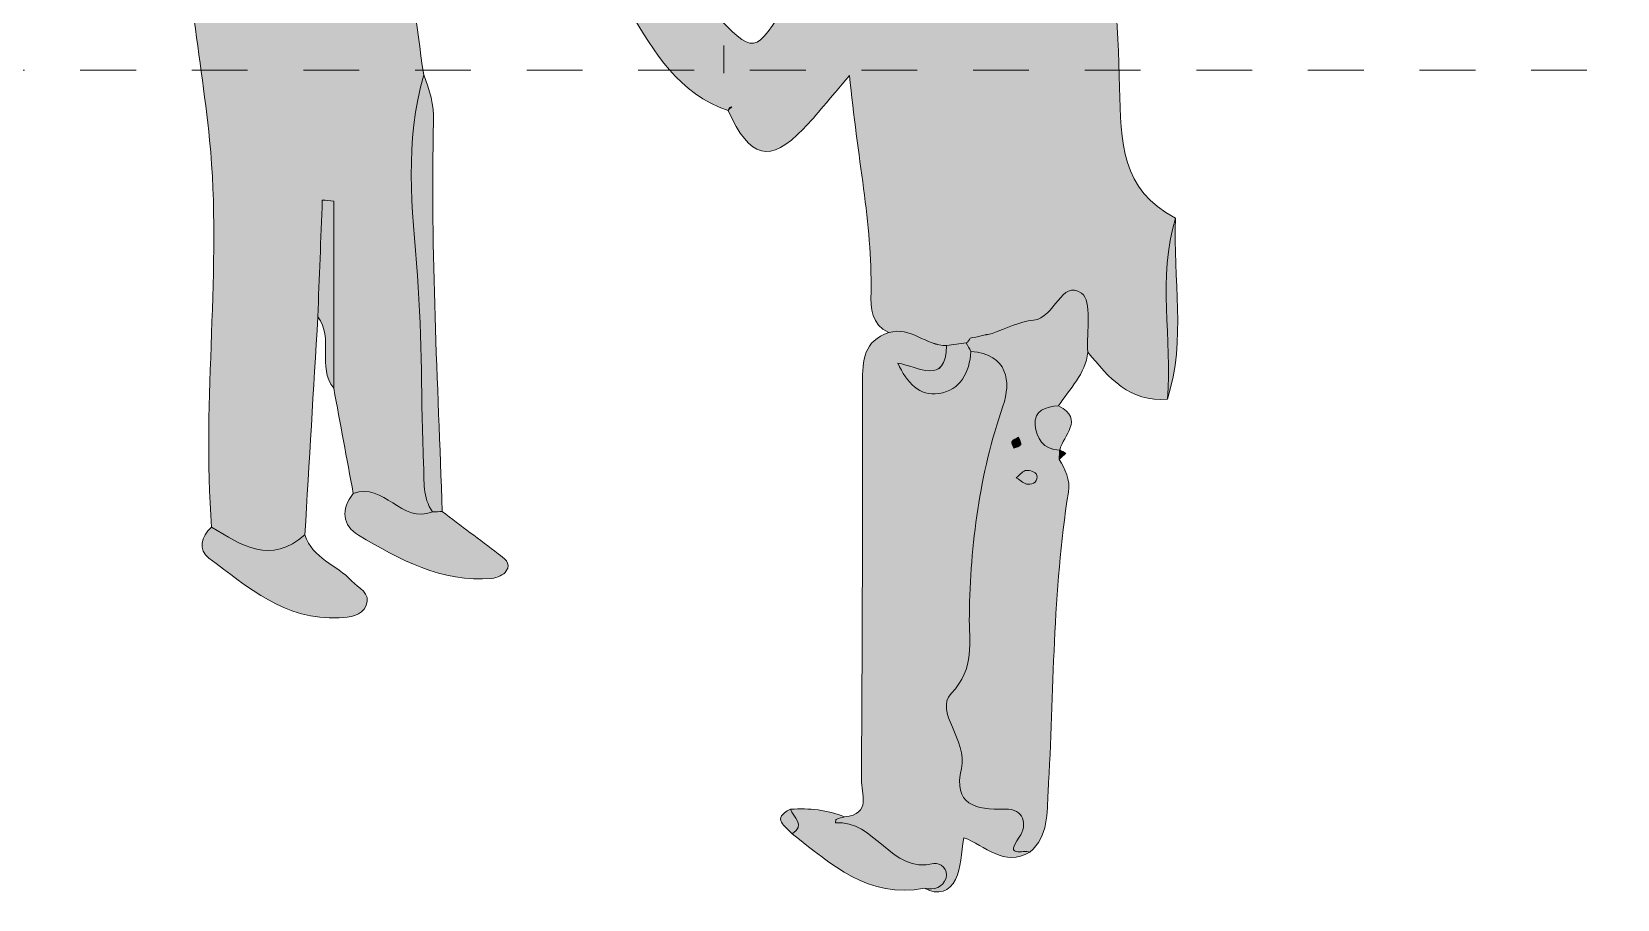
# Model space of a CAD drawing. Header units: inches. Extents: x -8 to 10100, y -1893 to 1161.
# Drawn here: x 456 to 598, y 639.1 to 716.8 of the extents above; entities that cross this region are included whole.
import ezdxf

# ---------------------------------------------------------------- set-up
doc = ezdxf.new("R2010")
doc.units = ezdxf.units.IN
doc.header["$MEASUREMENT"] = 0
doc.linetypes.add('AI-Linetype-2', pattern=[10.00112, 5.00056, -5.00056])
doc.layers.add('Layer 1', color=7, linetype='Continuous')

# ---------------------------------------------------------------- blocks, each defined once
blk = doc.blocks.new('block 144')
at = {"layer": 'Layer 1', "color": 250, "lineweight": 9, "true_color": 0x231f20}
blk.add_lwpolyline([(517.97, 715.62), (517.97, 713.12)], dxfattribs=at)
blk = doc.blocks.new('block 143')
at = {"layer": 'Layer 1'}
blk.add_blockref('block 144', (0, 0), dxfattribs=at)
blk = doc.blocks.new('block 147')
at = {"layer": 'Layer 1', "color": 250, "linetype": 'AI-Linetype-2', "lineweight": 9, "true_color": 0x231f20}
blk.add_lwpolyline([(815.35, 713.41), (217.79, 713.41)], dxfattribs=at)
blk = doc.blocks.new('block 146')
at = {"layer": 'Layer 1'}
blk.add_blockref('block 147', (0, 0), dxfattribs=at)
blk = doc.blocks.new('block 145')
at = {"layer": 'Layer 1'}
blk.add_blockref('block 146', (0, 0), dxfattribs=at)
blk = doc.blocks.new('block 151')
at = {"layer": 'Layer 1', "true_color": 0xfdfdfd}
h = blk.add_hatch(color=7, dxfattribs=at)
h.dxf.hatch_style = 2
edge = h.paths.add_edge_path()
edge.add_spline(control_points=[(548.08, 679.35), (548.38, 680.68), (550.34, 682.05), (547.98, 683.31), (548.95, 684.86), (550.4, 686.14), (550.6, 688.11), (552.48, 685.86), (554.34, 683.59), (557.73, 683.91), (559.44, 689.25), (558.21, 694.72), (558.45, 700.13), (553.57, 702.69), (553.54, 706.94), (553.44, 711.85), (553.33, 717.59), (553.04, 723.51), (551.09, 729.08), (550.06, 732.01), (548.42, 734.35), (544.7, 733.72), (544.45, 734.04), (544.19, 734.36), (543.94, 734.68), (544.05, 736.77), (544.22, 738.71), (545.23, 740.74), (546.85, 743.98), (544.15, 748.9), (540.42, 750.51), (537.63, 751.71), (532.19, 749.76), (530.4, 747.16), (529.22, 745.45), (531.43, 744.95), (531.3, 743.69), (530.25, 740.42), (532.28, 737.49), (532.36, 734.32), (532.42, 731.98), (535.03, 732.68), (536.08, 731.46), (530.49, 729.09), (526.94, 724.54), (523.81, 719.65), (520.68, 714.74), (520.79, 714.66), (516.92, 718.72), (515.54, 720.17), (514.06, 721.45), (512.04, 721.92), (512.05, 726.64), (509.24, 729.05), (505.11, 730.37), (504.04, 733.4), (501.94, 735.83), (500.1, 738.35), (495.99, 743.95), (496.6, 751.05), (493.76, 757.03), (492.9, 758.84), (493.05, 761.33), (490.41, 761.92), (490.15, 762.9), (489.24, 762.65), (488.6, 762.88), (487.1, 764.68), (488.8, 766.38), (488.77, 768.13), (491.32, 768.26), (490.53, 770.36), (490.24, 771.39), (489.45, 774.13), (488.66, 777.08), (485.21, 777.86), (480.17, 779), (473.76, 775.08), (476.55, 769), (476.98, 768.05), (477.2, 767), (477.52, 765.99), (477.8, 764.69), (478.82, 763.3), (477.08, 762.23), (468, 756.59), (466.32, 752.25), (467.64, 741.63), (468.56, 734.23), (471.23, 727.02), (470.32, 719.4), (470.85, 715.31), (471.49, 711.23), (471.9, 707.13), (473.04, 695.58), (471.17, 684), (472.08, 672.44), (471.11, 671.59), (470.85, 670.41), (471.84, 669.67), (475.32, 667.05), (478.7, 664.07), (483.51, 664.32), (484.44, 664.37), (485.52, 664.46), (485.93, 665.41), (486.4, 666.54), (485.23, 666.97), (484.63, 667.62), (483.3, 669.06), (481.11, 669.63), (480.44, 671.74), (480.83, 678.26), (481.21, 684.77), (481.6, 691.29), (483.07, 689.38), (481.5, 686.79), (483.02, 684.89), (483.61, 681.75), (484.19, 678.6), (484.78, 675.45), (483.62, 674.04), (483.8, 672.59), (485.24, 671.72), (488.91, 669.52), (492.69, 667.47), (497.2, 667.85), (497.66, 667.89), (498.26, 668.15), (498.49, 668.51), (498.97, 669.25), (498.26, 669.66), (497.76, 670.04), (496.1, 671.32), (494.42, 672.57), (492.75, 673.84), (492.37, 685.48), (491.67, 697.13), (491.97, 708.79), (492.01, 710.3), (491.63, 711.63), (491.09, 712.98), (490.39, 717.49), (490.09, 722.06), (488.62, 726.42), (489.13, 726.86), (489.33, 727.4), (489.2, 728.06), (490.62, 730.73), (493.83, 732.63), (492.8, 736.36), (495.8, 734.63), (497.32, 731.32), (500.19, 729.46), (502.33, 727.47), (501.92, 724.16), (503.99, 722.12), (505.58, 720.55), (507.02, 718.77), (509.54, 718.72), (511.74, 715), (513.94, 711.27), (518.38, 709.77), (518.38, 709.77), (518.36, 709.79), (518.36, 709.79), (520.34, 705.45), (522.08, 705.01), (525.12, 708.14), (526.31, 709.37), (527.37, 710.74), (529.25, 712.93), (529.92, 705.64), (531.28, 699.66), (531.17, 693.52), (531.14, 691.97), (531.2, 690.64), (532.76, 689.87), (530.51, 689.15), (530.41, 687.39), (530.41, 685.4), (530.42, 673.54), (530.39, 661.68), (530.31, 649.82), (530.31, 648.55), (531.23, 646.71), (528.8, 646.47), (527.25, 647.11), (525.62, 647.26), (523.96, 647.16), (522.17, 646.3), (523.54, 645.65), (524.1, 644.94), (527.62, 642.25), (530.93, 639.08), (535.96, 640.08), (537.16, 639.38), (538.26, 639.83), (538.75, 640.86), (539.25, 641.9), (539.23, 643.18), (539.49, 644.6), (541.36, 643.92), (543.09, 641.93), (545.41, 643.31), (547.07, 644.76), (546.94, 646.82), (547.04, 648.7), (547.56, 657.67), (547.43, 666.68), (548.86, 675.58), (549.04, 676.7), (548.57, 677.61), (548.03, 678.51), (548.24, 678.7), (548.44, 678.88), (548.64, 679.07), (548.45, 679.17), (548.25, 679.26), (548.06, 679.36), (548.06, 679.36), (548.08, 679.35), (548.08, 679.35)], knot_values=[0, 0, 0, 0, 1, 1, 1, 2, 2, 2, 3, 3, 3, 4, 4, 4, 5, 5, 5, 6, 6, 6, 7, 7, 7, 8, 8, 8, 9, 9, 9, 10, 10, 10, 11, 11, 11, 12, 12, 12, 13, 13, 13, 14, 14, 14, 15, 15, 15, 16, 16, 16, 17, 17, 17, 18, 18, 18, 19, 19, 19, 20, 20, 20, 21, 21, 21, 22, 22, 22, 23, 23, 23, 24, 24, 24, 25, 25, 25, 26, 26, 26, 27, 27, 27, 28, 28, 28, 29, 29, 29, 30, 30, 30, 31, 31, 31, 32, 32, 32, 33, 33, 33, 34, 34, 34, 35, 35, 35, 36, 36, 36, 37, 37, 37, 38, 38, 38, 39, 39, 39, 40, 40, 40, 41, 41, 41, 42, 42, 42, 43, 43, 43, 44, 44, 44, 45, 45, 45, 46, 46, 46, 47, 47, 47, 48, 48, 48, 49, 49, 49, 50, 50, 50, 51, 51, 51, 52, 52, 52, 53, 53, 53, 54, 54, 54, 55, 55, 55, 56, 56, 56, 57, 57, 57, 58, 58, 58, 59, 59, 59, 60, 60, 60, 61, 61, 61, 62, 62, 62, 63, 63, 63, 64, 64, 64, 65, 65, 65, 66, 66, 66, 67, 67, 67, 68, 68, 68, 69, 69, 69, 70, 70, 70, 71, 71, 71, 72, 72, 72, 73, 73, 73, 74, 74, 74, 74], degree=3, periodic=1)
at = {"layer": 'Layer 1', "true_color": 0xb9c7c4}
h = blk.add_hatch(color=9, dxfattribs=at)
h.dxf.hatch_style = 2
edge = h.paths.add_edge_path()
edge.add_spline(control_points=[(518.36, 709.79), (520.34, 705.45), (522.08, 705.01), (525.12, 708.14), (526.31, 709.37), (527.37, 710.74), (529.25, 712.93), (529.92, 705.64), (531.28, 699.66), (531.17, 693.52), (531.14, 691.97), (531.2, 690.64), (532.76, 689.87), (534.71, 690.48), (536.12, 688.66), (537.94, 688.71), (538.52, 688.79), (539.11, 688.87), (539.7, 688.95), (539.87, 689.05), (539.98, 689.19), (540.06, 689.37), (540.71, 689.51), (541.36, 689.65), (542.02, 689.8), (543.25, 690.21), (544.46, 690.86), (545.72, 690.99), (547.69, 691.19), (548.23, 694.69), (550.04, 693.41), (551, 692.73), (550.46, 689.94), (550.6, 688.11), (552.48, 685.86), (554.34, 683.59), (557.73, 683.91), (558.18, 689.31), (556.81, 694.78), (558.45, 700.13), (553.57, 702.69), (553.54, 706.94), (553.44, 711.85), (553.33, 717.59), (553.04, 723.51), (551.09, 729.08), (550.06, 732.01), (548.42, 734.35), (544.7, 733.72), (544.47, 733.5), (544.23, 733.27), (543.99, 733.05), (544.18, 730.8), (543.1, 729.46), (540.94, 729.14), (539.01, 728.86), (537.13, 728.97), (536.61, 731.47), (536.61, 731.47), (536.35, 731.47), (536.35, 731.47), (536.35, 731.47), (536.08, 731.47), (536.08, 731.47), (530.49, 729.09), (526.94, 724.54), (523.81, 719.65), (520.68, 714.74), (520.79, 714.66), (516.92, 718.72), (515.54, 720.17), (514.06, 721.45), (512.04, 721.92), (511.2, 720.85), (510.37, 719.79), (509.53, 718.72), (511.74, 715), (513.94, 711.27), (518.38, 709.77), (518.42, 709.86), (518.43, 709.97), (518.49, 710.05), (518.53, 710.09), (518.62, 710.09), (518.69, 710.11), (518.58, 710), (518.47, 709.9), (518.36, 709.79)], knot_values=[0, 0, 0, 0, 1, 1, 1, 2, 2, 2, 3, 3, 3, 4, 4, 4, 5, 5, 5, 6, 6, 6, 7, 7, 7, 8, 8, 8, 9, 9, 9, 10, 10, 10, 11, 11, 11, 12, 12, 12, 13, 13, 13, 14, 14, 14, 15, 15, 15, 16, 16, 16, 17, 17, 17, 18, 18, 18, 19, 19, 19, 20, 20, 20, 21, 21, 21, 22, 22, 22, 23, 23, 23, 24, 24, 24, 25, 25, 25, 26, 26, 26, 27, 27, 27, 28, 28, 28, 29, 29, 29, 29], degree=3, periodic=1)
at = {"layer": 'Layer 1', "true_color": 0x14385e}
h = blk.add_hatch(color=159, dxfattribs=at)
h.dxf.hatch_style = 2
edge = h.paths.add_edge_path()
edge.add_spline(control_points=[(470.32, 719.4), (470.85, 715.31), (471.49, 711.23), (471.9, 707.13), (473.04, 695.58), (471.17, 684), (472.08, 672.44), (474.75, 670.81), (477.41, 669.05), (480.44, 671.74), (480.83, 678.26), (481.21, 684.77), (481.6, 691.29), (481.73, 694.78), (481.87, 698.27), (482, 701.76), (482.34, 701.72), (482.68, 701.69), (483.02, 701.65), (483.02, 696.06), (483.02, 690.48), (483.02, 684.89), (483.61, 681.75), (484.19, 678.6), (484.78, 675.45), (487.52, 676.53), (489.12, 672.66), (491.87, 673.81), (490.98, 675.1), (491.14, 676.57), (491.08, 678.02), (490.83, 683.67), (490.97, 689.32), (490.52, 695), (490.05, 700.92), (489.35, 707.05), (491.09, 712.98), (490.39, 717.49), (490.09, 722.06), (488.62, 726.43), (487.27, 725.73), (488.42, 721.98), (485.17, 723.61), (483.83, 722.79), (482.37, 722.43), (480.8, 722.61), (480.14, 721.67), (480.56, 720.51), (478.58, 719.82), (475.65, 718.81), (473.09, 719.11), (470.32, 719.4)], knot_values=[0, 0, 0, 0, 1, 1, 1, 2, 2, 2, 3, 3, 3, 4, 4, 4, 5, 5, 5, 6, 6, 6, 7, 7, 7, 8, 8, 8, 9, 9, 9, 10, 10, 10, 11, 11, 11, 12, 12, 12, 13, 13, 13, 14, 14, 14, 15, 15, 15, 16, 16, 16, 17, 17, 17, 17], degree=3, periodic=1)
at = {"layer": 'Layer 1', "true_color": 0x33313e}
h = blk.add_hatch(color=250, dxfattribs=at)
h.dxf.hatch_style = 2
edge = h.paths.add_edge_path()
edge.add_spline(control_points=[(491.87, 673.81), (492.17, 673.82), (492.46, 673.83), (492.75, 673.83), (492.37, 685.48), (491.67, 697.13), (491.97, 708.79), (492.01, 710.3), (491.63, 711.63), (491.09, 712.98), (489.35, 707.05), (490.05, 700.92), (490.52, 695), (490.97, 689.32), (490.83, 683.67), (491.08, 678.02), (491.14, 676.57), (490.98, 675.1), (491.87, 673.81)], knot_values=[0, 0, 0, 0, 1, 1, 1, 2, 2, 2, 3, 3, 3, 4, 4, 4, 5, 5, 5, 6, 6, 6, 6], degree=3, periodic=1)
at = {"layer": 'Layer 1', "true_color": 0xfdfdfd}
h = blk.add_hatch(color=7, dxfattribs=at)
h.dxf.hatch_style = 2
edge = h.paths.add_edge_path()
edge.add_spline(control_points=[(518.36, 709.79), (518.47, 709.9), (518.58, 710), (518.69, 710.11), (518.62, 710.09), (518.53, 710.09), (518.49, 710.05), (518.43, 709.97), (518.42, 709.86), (518.38, 709.77), (518.38, 709.77), (518.36, 709.79), (518.36, 709.79)], knot_values=[0, 0, 0, 0, 1, 1, 1, 2, 2, 2, 3, 3, 3, 4, 4, 4, 4], degree=3, periodic=1)
at = {"layer": 'Layer 1', "true_color": 0xb9c7c4}
h = blk.add_hatch(color=9, dxfattribs=at)
h.dxf.hatch_style = 2
edge = h.paths.add_edge_path()
edge.add_spline(control_points=[(483.02, 684.89), (483.02, 690.48), (483.02, 696.06), (483.02, 701.65), (482.68, 701.69), (482.34, 701.72), (482, 701.76), (481.87, 698.27), (481.73, 694.78), (481.6, 691.29), (483.07, 689.38), (481.5, 686.79), (483.02, 684.89)], knot_values=[0, 0, 0, 0, 1, 1, 1, 2, 2, 2, 3, 3, 3, 4, 4, 4, 4], degree=3, periodic=1)
at = {"layer": 'Layer 1', "true_color": 0x2f98a0}
h = blk.add_hatch(color=135, dxfattribs=at)
h.dxf.hatch_style = 2
edge = h.paths.add_edge_path()
edge.add_spline(control_points=[(558.45, 700.13), (556.81, 694.78), (558.18, 689.31), (557.73, 683.91), (559.44, 689.25), (558.21, 694.72), (558.45, 700.13)], knot_values=[0, 0, 0, 0, 1, 1, 1, 2, 2, 2, 2], degree=3, periodic=1)
at = {"layer": 'Layer 1', "true_color": 0x25232b}
h = blk.add_hatch(color=250, dxfattribs=at)
h.dxf.hatch_style = 2
edge = h.paths.add_edge_path()
edge.add_spline(control_points=[(539.7, 688.95), (539.87, 689.05), (539.98, 689.19), (540.06, 689.37), (540.71, 689.51), (541.37, 689.66), (542.02, 689.8), (543.25, 690.21), (544.46, 690.86), (545.72, 690.99), (547.69, 691.19), (548.23, 694.69), (550.04, 693.41), (551, 692.73), (550.46, 689.94), (550.6, 688.11), (550.4, 686.14), (548.95, 684.86), (547.98, 683.31), (546.86, 683.24), (545.74, 682.9), (545.87, 681.59), (545.99, 680.45), (546.58, 679.35), (548.08, 679.35), (548.08, 679.35), (548.06, 679.36), (548.06, 679.36), (548.05, 679.08), (548.04, 678.8), (548.03, 678.51), (548.57, 677.61), (549.04, 676.7), (548.86, 675.58), (547.43, 666.68), (547.56, 657.67), (547.04, 648.7), (546.94, 646.82), (547.07, 644.76), (545.41, 643.31), (544.81, 643.54), (543.09, 642.77), (544.45, 644.66), (545.24, 645.75), (544.87, 647.23), (543.18, 647.17), (540.49, 647.07), (538.52, 647.58), (539.27, 650.81), (539.85, 653.32), (536.83, 655.9), (538.35, 657.52), (540.52, 659.83), (539.94, 662.16), (539.98, 664.54), (540.08, 670.94), (540.89, 677.18), (542.99, 683.29), (543.74, 685.46), (543.45, 687.94), (540.12, 688.19), (539.98, 688.44), (539.84, 688.69), (539.7, 688.95)], knot_values=[0, 0, 0, 0, 1, 1, 1, 2, 2, 2, 3, 3, 3, 4, 4, 4, 5, 5, 5, 6, 6, 6, 7, 7, 7, 8, 8, 8, 9, 9, 9, 10, 10, 10, 11, 11, 11, 12, 12, 12, 13, 13, 13, 14, 14, 14, 15, 15, 15, 16, 16, 16, 17, 17, 17, 18, 18, 18, 19, 19, 19, 20, 20, 20, 21, 21, 21, 21], degree=3, periodic=1)
edge = h.paths.add_edge_path()
edge.add_spline(control_points=[(545.2, 676.28), (545.74, 676.25), (546.2, 676.56), (546.01, 677.15), (545.94, 677.37), (545.39, 677.55), (545.08, 677.53), (544.82, 677.51), (544.58, 677.17), (544.18, 676.86), (544.64, 676.59), (544.91, 676.29), (545.2, 676.28)], knot_values=[0, 0, 0, 0, 1, 1, 1, 2, 2, 2, 3, 3, 3, 4, 4, 4, 4], degree=3, periodic=1)
edge = h.paths.add_edge_path()
edge.add_spline(control_points=[(543.79, 680.1), (543.72, 679.98), (543.9, 679.71), (543.97, 679.51), (544.18, 679.61), (544.49, 679.67), (544.58, 679.85), (544.65, 679.99), (544.47, 680.27), (544.4, 680.5), (544.18, 680.37), (543.9, 680.29), (543.79, 680.1)], knot_values=[0, 0, 0, 0, 1, 1, 1, 2, 2, 2, 3, 3, 3, 4, 4, 4, 4], degree=3, periodic=1)
at = {"layer": 'Layer 1', "true_color": 0x33313e}
h = blk.add_hatch(color=250, dxfattribs=at)
h.dxf.hatch_style = 2
edge = h.paths.add_edge_path()
edge.add_spline(control_points=[(537.94, 688.72), (536.12, 688.66), (534.71, 690.48), (532.76, 689.87), (530.51, 689.15), (530.41, 687.39), (530.41, 685.4), (530.42, 673.54), (530.39, 661.68), (530.31, 649.82), (530.31, 648.55), (531.23, 646.71), (528.8, 646.47), (528.55, 646.4), (528.29, 646.35), (528.06, 646.25), (528, 646.22), (528, 646.04), (527.98, 645.93), (531.54, 646.25), (532.93, 641.33), (536.81, 642.28), (537.36, 642.41), (538.14, 641.75), (537.89, 640.99), (537.62, 640.15), (536.83, 639.89), (535.96, 640.08), (537.16, 639.38), (538.26, 639.83), (538.75, 640.86), (539.25, 641.9), (539.23, 643.18), (539.49, 644.6), (541.36, 643.92), (543.09, 641.93), (545.41, 643.31), (544.81, 643.54), (543.09, 642.77), (544.45, 644.66), (545.24, 645.75), (544.87, 647.23), (543.18, 647.17), (540.49, 647.07), (538.52, 647.58), (539.27, 650.81), (539.85, 653.32), (536.83, 655.9), (538.35, 657.52), (540.52, 659.83), (539.94, 662.16), (539.98, 664.54), (540.08, 670.94), (540.89, 677.18), (542.99, 683.29), (543.74, 685.46), (543.45, 687.94), (540.12, 688.19), (539.99, 686.29), (539.21, 684.71), (537.24, 684.42), (535.51, 684.16), (534.4, 685.36), (533.56, 687.13), (535.43, 686.86), (537.86, 685.06), (537.94, 688.72)], knot_values=[0, 0, 0, 0, 1, 1, 1, 2, 2, 2, 3, 3, 3, 4, 4, 4, 5, 5, 5, 6, 6, 6, 7, 7, 7, 8, 8, 8, 9, 9, 9, 10, 10, 10, 11, 11, 11, 12, 12, 12, 13, 13, 13, 14, 14, 14, 15, 15, 15, 16, 16, 16, 17, 17, 17, 18, 18, 18, 19, 19, 19, 20, 20, 20, 21, 21, 21, 22, 22, 22, 22], degree=3, periodic=1)
at = {"layer": 'Layer 1', "true_color": 0x2f98a0}
h = blk.add_hatch(color=135, dxfattribs=at)
h.dxf.hatch_style = 2
edge = h.paths.add_edge_path()
edge.add_spline(control_points=[(540.06, 689.37), (540.71, 689.51), (541.37, 689.66), (542.02, 689.8), (541.36, 689.65), (540.71, 689.51), (540.06, 689.37)], knot_values=[0, 0, 0, 0, 1, 1, 1, 2, 2, 2, 2], degree=3, periodic=1)
at = {"layer": 'Layer 1', "true_color": 0x33313e}
h = blk.add_hatch(color=250, dxfattribs=at)
h.dxf.hatch_style = 2
edge = h.paths.add_edge_path()
edge.add_spline(control_points=[(540.12, 688.19), (539.98, 688.44), (539.84, 688.69), (539.7, 688.95), (539.11, 688.87), (538.52, 688.79), (537.94, 688.71), (537.86, 685.06), (535.43, 686.86), (533.56, 687.13), (534.4, 685.36), (535.51, 684.16), (537.24, 684.42), (539.21, 684.71), (539.99, 686.29), (540.12, 688.19)], knot_values=[0, 0, 0, 0, 1, 1, 1, 2, 2, 2, 3, 3, 3, 4, 4, 4, 5, 5, 5, 5], degree=3, periodic=1)
h = blk.add_hatch(color=250, dxfattribs=at)
h.dxf.hatch_style = 2
edge = h.paths.add_edge_path()
edge.add_spline(control_points=[(547.98, 683.31), (546.86, 683.24), (545.74, 682.9), (545.87, 681.59), (545.99, 680.45), (546.58, 679.35), (548.08, 679.35), (548.38, 680.68), (550.34, 682.05), (547.98, 683.31)], knot_values=[0, 0, 0, 0, 1, 1, 1, 2, 2, 2, 3, 3, 3, 3], degree=3, periodic=1)
h = blk.add_hatch(color=250, dxfattribs=at)
h.dxf.hatch_style = 2
edge = h.paths.add_edge_path()
edge.add_spline(control_points=[(544.4, 680.5), (544.18, 680.37), (543.9, 680.29), (543.79, 680.1), (543.72, 679.98), (543.9, 679.71), (543.97, 679.51), (544.18, 679.61), (544.49, 679.67), (544.58, 679.85), (544.65, 679.99), (544.47, 680.27), (544.4, 680.5)], knot_values=[0, 0, 0, 0, 1, 1, 1, 2, 2, 2, 3, 3, 3, 4, 4, 4, 4], degree=3, periodic=1)
h = blk.add_hatch(color=250, dxfattribs=at)
h.dxf.hatch_style = 2
edge = h.paths.add_edge_path()
edge.add_spline(control_points=[(548.06, 679.36), (548.05, 679.08), (548.04, 678.8), (548.03, 678.51), (548.24, 678.7), (548.44, 678.88), (548.64, 679.07), (548.45, 679.17), (548.25, 679.26), (548.06, 679.36)], knot_values=[0, 0, 0, 0, 1, 1, 1, 2, 2, 2, 3, 3, 3, 3], degree=3, periodic=1)
at = {"layer": 'Layer 1', "true_color": 0x2f98a0}
h = blk.add_hatch(color=135, dxfattribs=at)
h.dxf.hatch_style = 2
edge = h.paths.add_edge_path()
edge.add_spline(control_points=[(491.87, 673.81), (489.12, 672.66), (487.52, 676.53), (484.78, 675.45), (483.62, 674.04), (483.8, 672.59), (485.24, 671.72), (488.91, 669.52), (492.69, 667.47), (497.2, 667.85), (497.66, 667.89), (498.26, 668.15), (498.49, 668.51), (498.97, 669.25), (498.26, 669.66), (497.76, 670.04), (496.1, 671.32), (494.42, 672.57), (492.75, 673.83), (492.46, 673.83), (492.17, 673.82), (491.87, 673.81)], knot_values=[0, 0, 0, 0, 1, 1, 1, 2, 2, 2, 3, 3, 3, 4, 4, 4, 5, 5, 5, 6, 6, 6, 7, 7, 7, 7], degree=3, periodic=1)
at = {"layer": 'Layer 1', "true_color": 0x33313e}
h = blk.add_hatch(color=250, dxfattribs=at)
h.dxf.hatch_style = 2
edge = h.paths.add_edge_path()
edge.add_spline(control_points=[(544.18, 676.86), (544.64, 676.59), (544.91, 676.29), (545.2, 676.28), (545.74, 676.25), (546.2, 676.56), (546.01, 677.15), (545.94, 677.37), (545.39, 677.55), (545.08, 677.53), (544.82, 677.51), (544.58, 677.17), (544.18, 676.86)], knot_values=[0, 0, 0, 0, 1, 1, 1, 2, 2, 2, 3, 3, 3, 4, 4, 4, 4], degree=3, periodic=1)
at = {"layer": 'Layer 1', "true_color": 0x2eb6c2}
h = blk.add_hatch(color=132, dxfattribs=at)
h.dxf.hatch_style = 2
edge = h.paths.add_edge_path()
edge.add_spline(control_points=[(480.44, 671.74), (477.41, 669.05), (474.75, 670.81), (472.08, 672.44), (471.11, 671.59), (470.85, 670.41), (471.84, 669.67), (475.32, 667.05), (478.7, 664.07), (483.51, 664.32), (484.44, 664.37), (485.52, 664.46), (485.93, 665.41), (486.4, 666.54), (485.23, 666.97), (484.63, 667.62), (483.3, 669.06), (481.11, 669.63), (480.44, 671.74)], knot_values=[0, 0, 0, 0, 1, 1, 1, 2, 2, 2, 3, 3, 3, 4, 4, 4, 5, 5, 5, 6, 6, 6, 6], degree=3, periodic=1)
at = {"layer": 'Layer 1', "true_color": 0x33313e}
h = blk.add_hatch(color=250, dxfattribs=at)
h.dxf.hatch_style = 2
edge = h.paths.add_edge_path()
edge.add_spline(control_points=[(524.1, 644.94), (525.34, 645.76), (524.2, 646.43), (523.96, 647.16), (522.17, 646.3), (523.54, 645.65), (524.1, 644.94)], knot_values=[0, 0, 0, 0, 1, 1, 1, 2, 2, 2, 2], degree=3, periodic=1)
at = {"layer": 'Layer 1', "true_color": 0x14385e}
h = blk.add_hatch(color=159, dxfattribs=at)
h.dxf.hatch_style = 2
edge = h.paths.add_edge_path()
edge.add_spline(control_points=[(535.96, 640.08), (536.83, 639.89), (537.62, 640.15), (537.89, 640.99), (538.14, 641.75), (537.36, 642.41), (536.81, 642.28), (532.93, 641.33), (531.54, 646.25), (527.98, 645.93), (528, 646.04), (528, 646.22), (528.06, 646.25), (528.29, 646.35), (528.55, 646.4), (528.8, 646.47), (527.25, 647.11), (525.62, 647.26), (523.96, 647.16), (524.2, 646.43), (525.34, 645.76), (524.1, 644.94), (527.62, 642.25), (530.93, 639.08), (535.96, 640.08)], knot_values=[0, 0, 0, 0, 1, 1, 1, 2, 2, 2, 3, 3, 3, 4, 4, 4, 5, 5, 5, 6, 6, 6, 7, 7, 7, 8, 8, 8, 8], degree=3, periodic=1)
at = {"layer": 'Layer 1', "lineweight": 0}
for points, knots in [([(548.08, 679.35), (548.38, 680.68), (550.34, 682.05), (547.98, 683.31), (548.95, 684.86), (550.4, 686.14), (550.6, 688.11), (552.48, 685.86), (554.34, 683.59), (557.73, 683.91), (559.44, 689.25), (558.21, 694.72), (558.45, 700.13), (553.57, 702.69), (553.54, 706.94), (553.44, 711.85), (553.33, 717.59), (553.04, 723.51), (551.09, 729.08), (550.06, 732.01), (548.42, 734.35), (544.7, 733.72), (544.45, 734.04), (544.19, 734.36), (543.94, 734.68), (544.05, 736.77), (544.22, 738.71), (545.23, 740.74), (546.85, 743.98), (544.15, 748.9), (540.42, 750.51), (537.63, 751.71), (532.19, 749.76), (530.4, 747.16), (529.22, 745.45), (531.43, 744.95), (531.3, 743.69), (530.25, 740.42), (532.28, 737.49), (532.36, 734.32), (532.42, 731.98), (535.03, 732.68), (536.08, 731.46), (530.49, 729.09), (526.94, 724.54), (523.81, 719.65), (520.68, 714.74), (520.79, 714.66), (516.92, 718.72), (515.54, 720.17), (514.06, 721.45), (512.04, 721.92), (512.05, 726.64), (509.24, 729.05), (505.11, 730.37), (504.04, 733.4), (501.94, 735.83), (500.1, 738.35), (495.99, 743.95), (496.6, 751.05), (493.76, 757.03), (492.9, 758.84), (493.05, 761.33), (490.41, 761.92), (490.15, 762.9), (489.24, 762.65), (488.6, 762.88), (487.1, 764.68), (488.8, 766.38), (488.77, 768.13), (491.32, 768.26), (490.53, 770.36), (490.24, 771.39), (489.45, 774.13), (488.66, 777.08), (485.21, 777.86), (480.17, 779), (473.76, 775.08), (476.55, 769), (476.98, 768.05), (477.2, 767), (477.52, 765.99), (477.8, 764.69), (478.82, 763.3), (477.08, 762.23), (468, 756.59), (466.32, 752.25), (467.64, 741.63), (468.56, 734.23), (471.23, 727.02), (470.32, 719.4), (470.85, 715.31), (471.49, 711.23), (471.9, 707.13), (473.04, 695.58), (471.17, 684), (472.08, 672.44), (471.11, 671.59), (470.85, 670.41), (471.84, 669.67), (475.32, 667.05), (478.7, 664.07), (483.51, 664.32), (484.44, 664.37), (485.52, 664.46), (485.93, 665.41), (486.4, 666.54), (485.23, 666.97), (484.63, 667.62), (483.3, 669.06), (481.11, 669.63), (480.44, 671.74), (480.83, 678.26), (481.21, 684.77), (481.6, 691.29), (483.07, 689.38), (481.5, 686.79), (483.02, 684.89), (483.61, 681.75), (484.19, 678.6), (484.78, 675.45), (483.62, 674.04), (483.8, 672.59), (485.24, 671.72), (488.91, 669.52), (492.69, 667.47), (497.2, 667.85), (497.66, 667.89), (498.26, 668.15), (498.49, 668.51), (498.97, 669.25), (498.26, 669.66), (497.76, 670.04), (496.1, 671.32), (494.42, 672.57), (492.75, 673.84), (492.37, 685.48), (491.67, 697.13), (491.97, 708.79), (492.01, 710.3), (491.63, 711.63), (491.09, 712.98), (490.39, 717.49), (490.09, 722.06), (488.62, 726.42), (489.13, 726.86), (489.33, 727.4), (489.2, 728.06), (490.62, 730.73), (493.83, 732.63), (492.8, 736.36), (495.8, 734.63), (497.32, 731.32), (500.19, 729.46), (502.33, 727.47), (501.92, 724.16), (503.99, 722.12), (505.58, 720.55), (507.02, 718.77), (509.54, 718.72), (511.74, 715), (513.94, 711.27), (518.38, 709.77), (518.38, 709.77), (518.36, 709.79), (518.36, 709.79), (520.34, 705.45), (522.08, 705.01), (525.12, 708.14), (526.31, 709.37), (527.37, 710.74), (529.25, 712.93), (529.92, 705.64), (531.28, 699.66), (531.17, 693.52), (531.14, 691.97), (531.2, 690.64), (532.76, 689.87), (530.51, 689.15), (530.41, 687.39), (530.41, 685.4), (530.42, 673.54), (530.39, 661.68), (530.31, 649.82), (530.31, 648.55), (531.23, 646.71), (528.8, 646.47), (527.25, 647.11), (525.62, 647.26), (523.96, 647.16), (522.17, 646.3), (523.54, 645.65), (524.1, 644.94), (527.62, 642.25), (530.93, 639.08), (535.96, 640.08), (537.16, 639.38), (538.26, 639.83), (538.75, 640.86), (539.25, 641.9), (539.23, 643.18), (539.49, 644.6), (541.36, 643.92), (543.09, 641.93), (545.41, 643.31), (547.07, 644.76), (546.94, 646.82), (547.04, 648.7), (547.56, 657.67), (547.43, 666.68), (548.86, 675.58), (549.04, 676.7), (548.57, 677.61), (548.03, 678.51), (548.24, 678.7), (548.44, 678.88), (548.64, 679.07), (548.45, 679.17), (548.25, 679.26), (548.06, 679.36), (548.06, 679.36), (548.08, 679.35), (548.08, 679.35)], [0, 0, 0, 0, 1, 1, 1, 2, 2, 2, 3, 3, 3, 4, 4, 4, 5, 5, 5, 6, 6, 6, 7, 7, 7, 8, 8, 8, 9, 9, 9, 10, 10, 10, 11, 11, 11, 12, 12, 12, 13, 13, 13, 14, 14, 14, 15, 15, 15, 16, 16, 16, 17, 17, 17, 18, 18, 18, 19, 19, 19, 20, 20, 20, 21, 21, 21, 22, 22, 22, 23, 23, 23, 24, 24, 24, 25, 25, 25, 26, 26, 26, 27, 27, 27, 28, 28, 28, 29, 29, 29, 30, 30, 30, 31, 31, 31, 32, 32, 32, 33, 33, 33, 34, 34, 34, 35, 35, 35, 36, 36, 36, 37, 37, 37, 38, 38, 38, 39, 39, 39, 40, 40, 40, 41, 41, 41, 42, 42, 42, 43, 43, 43, 44, 44, 44, 45, 45, 45, 46, 46, 46, 47, 47, 47, 48, 48, 48, 49, 49, 49, 50, 50, 50, 51, 51, 51, 52, 52, 52, 53, 53, 53, 54, 54, 54, 55, 55, 55, 56, 56, 56, 57, 57, 57, 58, 58, 58, 59, 59, 59, 60, 60, 60, 61, 61, 61, 62, 62, 62, 63, 63, 63, 64, 64, 64, 65, 65, 65, 66, 66, 66, 67, 67, 67, 68, 68, 68, 69, 69, 69, 70, 70, 70, 71, 71, 71, 72, 72, 72, 73, 73, 73, 74, 74, 74, 74]), ([(518.36, 709.79), (520.34, 705.45), (522.08, 705.01), (525.12, 708.14), (526.31, 709.37), (527.37, 710.74), (529.25, 712.93), (529.92, 705.64), (531.28, 699.66), (531.17, 693.52), (531.14, 691.97), (531.2, 690.64), (532.76, 689.87), (534.71, 690.48), (536.12, 688.66), (537.94, 688.71), (538.52, 688.79), (539.11, 688.87), (539.7, 688.95), (539.87, 689.05), (539.98, 689.19), (540.06, 689.37), (540.71, 689.51), (541.36, 689.65), (542.02, 689.8), (543.25, 690.21), (544.46, 690.86), (545.72, 690.99), (547.69, 691.19), (548.23, 694.69), (550.04, 693.41), (551, 692.73), (550.46, 689.94), (550.6, 688.11), (552.48, 685.86), (554.34, 683.59), (557.73, 683.91), (558.18, 689.31), (556.81, 694.78), (558.45, 700.13), (553.57, 702.69), (553.54, 706.94), (553.44, 711.85), (553.33, 717.59), (553.04, 723.51), (551.09, 729.08), (550.06, 732.01), (548.42, 734.35), (544.7, 733.72), (544.47, 733.5), (544.23, 733.27), (543.99, 733.05), (544.18, 730.8), (543.1, 729.46), (540.94, 729.14), (539.01, 728.86), (537.13, 728.97), (536.61, 731.47), (536.61, 731.47), (536.35, 731.47), (536.35, 731.47), (536.35, 731.47), (536.08, 731.47), (536.08, 731.47), (530.49, 729.09), (526.94, 724.54), (523.81, 719.65), (520.68, 714.74), (520.79, 714.66), (516.92, 718.72), (515.54, 720.17), (514.06, 721.45), (512.04, 721.92), (511.2, 720.85), (510.37, 719.79), (509.53, 718.72), (511.74, 715), (513.94, 711.27), (518.38, 709.77), (518.42, 709.86), (518.43, 709.97), (518.49, 710.05), (518.53, 710.09), (518.62, 710.09), (518.69, 710.11), (518.58, 710), (518.47, 709.9), (518.36, 709.79)], [0, 0, 0, 0, 1, 1, 1, 2, 2, 2, 3, 3, 3, 4, 4, 4, 5, 5, 5, 6, 6, 6, 7, 7, 7, 8, 8, 8, 9, 9, 9, 10, 10, 10, 11, 11, 11, 12, 12, 12, 13, 13, 13, 14, 14, 14, 15, 15, 15, 16, 16, 16, 17, 17, 17, 18, 18, 18, 19, 19, 19, 20, 20, 20, 21, 21, 21, 22, 22, 22, 23, 23, 23, 24, 24, 24, 25, 25, 25, 26, 26, 26, 27, 27, 27, 28, 28, 28, 29, 29, 29, 29]), ([(470.32, 719.4), (470.85, 715.31), (471.49, 711.23), (471.9, 707.13), (473.04, 695.58), (471.17, 684), (472.08, 672.44), (474.75, 670.81), (477.41, 669.05), (480.44, 671.74), (480.83, 678.26), (481.21, 684.77), (481.6, 691.29), (481.73, 694.78), (481.87, 698.27), (482, 701.76), (482.34, 701.72), (482.68, 701.69), (483.02, 701.65), (483.02, 696.06), (483.02, 690.48), (483.02, 684.89), (483.61, 681.75), (484.19, 678.6), (484.78, 675.45), (487.52, 676.53), (489.12, 672.66), (491.87, 673.81), (490.98, 675.1), (491.14, 676.57), (491.08, 678.02), (490.83, 683.67), (490.97, 689.32), (490.52, 695), (490.05, 700.92), (489.35, 707.05), (491.09, 712.98), (490.39, 717.49), (490.09, 722.06), (488.62, 726.43), (487.27, 725.73), (488.42, 721.98), (485.17, 723.61), (483.83, 722.79), (482.37, 722.43), (480.8, 722.61), (480.14, 721.67), (480.56, 720.51), (478.58, 719.82), (475.65, 718.81), (473.09, 719.11), (470.32, 719.4)], [0, 0, 0, 0, 1, 1, 1, 2, 2, 2, 3, 3, 3, 4, 4, 4, 5, 5, 5, 6, 6, 6, 7, 7, 7, 8, 8, 8, 9, 9, 9, 10, 10, 10, 11, 11, 11, 12, 12, 12, 13, 13, 13, 14, 14, 14, 15, 15, 15, 16, 16, 16, 17, 17, 17, 17]), ([(491.87, 673.81), (492.17, 673.82), (492.46, 673.83), (492.75, 673.83), (492.37, 685.48), (491.67, 697.13), (491.97, 708.79), (492.01, 710.3), (491.63, 711.63), (491.09, 712.98), (489.35, 707.05), (490.05, 700.92), (490.52, 695), (490.97, 689.32), (490.83, 683.67), (491.08, 678.02), (491.14, 676.57), (490.98, 675.1), (491.87, 673.81)], [0, 0, 0, 0, 1, 1, 1, 2, 2, 2, 3, 3, 3, 4, 4, 4, 5, 5, 5, 6, 6, 6, 6]), ([(518.36, 709.79), (518.47, 709.9), (518.58, 710), (518.69, 710.11), (518.62, 710.09), (518.53, 710.09), (518.49, 710.05), (518.43, 709.97), (518.42, 709.86), (518.38, 709.77), (518.38, 709.77), (518.36, 709.79), (518.36, 709.79)], [0, 0, 0, 0, 1, 1, 1, 2, 2, 2, 3, 3, 3, 4, 4, 4, 4]), ([(483.02, 684.89), (483.02, 690.48), (483.02, 696.06), (483.02, 701.65), (482.68, 701.69), (482.34, 701.72), (482, 701.76), (481.87, 698.27), (481.73, 694.78), (481.6, 691.29), (483.07, 689.38), (481.5, 686.79), (483.02, 684.89)], [0, 0, 0, 0, 1, 1, 1, 2, 2, 2, 3, 3, 3, 4, 4, 4, 4]), ([(558.45, 700.13), (556.81, 694.78), (558.18, 689.31), (557.73, 683.91), (559.44, 689.25), (558.21, 694.72), (558.45, 700.13)], [0, 0, 0, 0, 1, 1, 1, 2, 2, 2, 2]), ([(539.7, 688.95), (539.87, 689.05), (539.98, 689.19), (540.06, 689.37), (540.71, 689.51), (541.37, 689.66), (542.02, 689.8), (543.25, 690.21), (544.46, 690.86), (545.72, 690.99), (547.69, 691.19), (548.23, 694.69), (550.04, 693.41), (551, 692.73), (550.46, 689.94), (550.6, 688.11), (550.4, 686.14), (548.95, 684.86), (547.98, 683.31), (546.86, 683.24), (545.74, 682.9), (545.87, 681.59), (545.99, 680.45), (546.58, 679.35), (548.08, 679.35), (548.08, 679.35), (548.06, 679.36), (548.06, 679.36), (548.05, 679.08), (548.04, 678.8), (548.03, 678.51), (548.57, 677.61), (549.04, 676.7), (548.86, 675.58), (547.43, 666.68), (547.56, 657.67), (547.04, 648.7), (546.94, 646.82), (547.07, 644.76), (545.41, 643.31), (544.81, 643.54), (543.09, 642.77), (544.45, 644.66), (545.24, 645.75), (544.87, 647.23), (543.18, 647.17), (540.49, 647.07), (538.52, 647.58), (539.27, 650.81), (539.85, 653.32), (536.83, 655.9), (538.35, 657.52), (540.52, 659.83), (539.94, 662.16), (539.98, 664.54), (540.08, 670.94), (540.89, 677.18), (542.99, 683.29), (543.74, 685.46), (543.45, 687.94), (540.12, 688.19), (539.98, 688.44), (539.84, 688.69), (539.7, 688.95)], [0, 0, 0, 0, 1, 1, 1, 2, 2, 2, 3, 3, 3, 4, 4, 4, 5, 5, 5, 6, 6, 6, 7, 7, 7, 8, 8, 8, 9, 9, 9, 10, 10, 10, 11, 11, 11, 12, 12, 12, 13, 13, 13, 14, 14, 14, 15, 15, 15, 16, 16, 16, 17, 17, 17, 18, 18, 18, 19, 19, 19, 20, 20, 20, 21, 21, 21, 21]), ([(537.94, 688.72), (536.12, 688.66), (534.71, 690.48), (532.76, 689.87), (530.51, 689.15), (530.41, 687.39), (530.41, 685.4), (530.42, 673.54), (530.39, 661.68), (530.31, 649.82), (530.31, 648.55), (531.23, 646.71), (528.8, 646.47), (528.55, 646.4), (528.29, 646.35), (528.06, 646.25), (528, 646.22), (528, 646.04), (527.98, 645.93), (531.54, 646.25), (532.93, 641.33), (536.81, 642.28), (537.36, 642.41), (538.14, 641.75), (537.89, 640.99), (537.62, 640.15), (536.83, 639.89), (535.96, 640.08), (537.16, 639.38), (538.26, 639.83), (538.75, 640.86), (539.25, 641.9), (539.23, 643.18), (539.49, 644.6), (541.36, 643.92), (543.09, 641.93), (545.41, 643.31), (544.81, 643.54), (543.09, 642.77), (544.45, 644.66), (545.24, 645.75), (544.87, 647.23), (543.18, 647.17), (540.49, 647.07), (538.52, 647.58), (539.27, 650.81), (539.85, 653.32), (536.83, 655.9), (538.35, 657.52), (540.52, 659.83), (539.94, 662.16), (539.98, 664.54), (540.08, 670.94), (540.89, 677.18), (542.99, 683.29), (543.74, 685.46), (543.45, 687.94), (540.12, 688.19), (539.99, 686.29), (539.21, 684.71), (537.24, 684.42), (535.51, 684.16), (534.4, 685.36), (533.56, 687.13), (535.43, 686.86), (537.86, 685.06), (537.94, 688.72)], [0, 0, 0, 0, 1, 1, 1, 2, 2, 2, 3, 3, 3, 4, 4, 4, 5, 5, 5, 6, 6, 6, 7, 7, 7, 8, 8, 8, 9, 9, 9, 10, 10, 10, 11, 11, 11, 12, 12, 12, 13, 13, 13, 14, 14, 14, 15, 15, 15, 16, 16, 16, 17, 17, 17, 18, 18, 18, 19, 19, 19, 20, 20, 20, 21, 21, 21, 22, 22, 22, 22]), ([(540.06, 689.37), (540.71, 689.51), (541.37, 689.66), (542.02, 689.8), (541.36, 689.65), (540.71, 689.51), (540.06, 689.37)], [0, 0, 0, 0, 1, 1, 1, 2, 2, 2, 2]), ([(540.12, 688.19), (539.98, 688.44), (539.84, 688.69), (539.7, 688.95), (539.11, 688.87), (538.52, 688.79), (537.94, 688.71), (537.86, 685.06), (535.43, 686.86), (533.56, 687.13), (534.4, 685.36), (535.51, 684.16), (537.24, 684.42), (539.21, 684.71), (539.99, 686.29), (540.12, 688.19)], [0, 0, 0, 0, 1, 1, 1, 2, 2, 2, 3, 3, 3, 4, 4, 4, 5, 5, 5, 5]), ([(547.98, 683.31), (546.86, 683.24), (545.74, 682.9), (545.87, 681.59), (545.99, 680.45), (546.58, 679.35), (548.08, 679.35), (548.38, 680.68), (550.34, 682.05), (547.98, 683.31)], [0, 0, 0, 0, 1, 1, 1, 2, 2, 2, 3, 3, 3, 3]), ([(543.79, 680.1), (543.72, 679.98), (543.9, 679.71), (543.97, 679.51), (544.18, 679.61), (544.49, 679.67), (544.58, 679.85), (544.65, 679.99), (544.47, 680.27), (544.4, 680.5), (544.18, 680.37), (543.9, 680.29), (543.79, 680.1)], [0, 0, 0, 0, 1, 1, 1, 2, 2, 2, 3, 3, 3, 4, 4, 4, 4]), ([(544.4, 680.5), (544.18, 680.37), (543.9, 680.29), (543.79, 680.1), (543.72, 679.98), (543.9, 679.71), (543.97, 679.51), (544.18, 679.61), (544.49, 679.67), (544.58, 679.85), (544.65, 679.99), (544.47, 680.27), (544.4, 680.5)], [0, 0, 0, 0, 1, 1, 1, 2, 2, 2, 3, 3, 3, 4, 4, 4, 4]), ([(548.06, 679.36), (548.05, 679.08), (548.04, 678.8), (548.03, 678.51), (548.24, 678.7), (548.44, 678.88), (548.64, 679.07), (548.45, 679.17), (548.25, 679.26), (548.06, 679.36)], [0, 0, 0, 0, 1, 1, 1, 2, 2, 2, 3, 3, 3, 3]), ([(491.87, 673.81), (489.12, 672.66), (487.52, 676.53), (484.78, 675.45), (483.62, 674.04), (483.8, 672.59), (485.24, 671.72), (488.91, 669.52), (492.69, 667.47), (497.2, 667.85), (497.66, 667.89), (498.26, 668.15), (498.49, 668.51), (498.97, 669.25), (498.26, 669.66), (497.76, 670.04), (496.1, 671.32), (494.42, 672.57), (492.75, 673.83), (492.46, 673.83), (492.17, 673.82), (491.87, 673.81)], [0, 0, 0, 0, 1, 1, 1, 2, 2, 2, 3, 3, 3, 4, 4, 4, 5, 5, 5, 6, 6, 6, 7, 7, 7, 7]), ([(545.2, 676.28), (545.74, 676.25), (546.2, 676.56), (546.01, 677.15), (545.94, 677.37), (545.39, 677.55), (545.08, 677.53), (544.82, 677.51), (544.58, 677.17), (544.18, 676.86), (544.64, 676.59), (544.91, 676.29), (545.2, 676.28)], [0, 0, 0, 0, 1, 1, 1, 2, 2, 2, 3, 3, 3, 4, 4, 4, 4]), ([(544.18, 676.86), (544.64, 676.59), (544.91, 676.29), (545.2, 676.28), (545.74, 676.25), (546.2, 676.56), (546.01, 677.15), (545.94, 677.37), (545.39, 677.55), (545.08, 677.53), (544.82, 677.51), (544.58, 677.17), (544.18, 676.86)], [0, 0, 0, 0, 1, 1, 1, 2, 2, 2, 3, 3, 3, 4, 4, 4, 4]), ([(480.44, 671.74), (477.41, 669.05), (474.75, 670.81), (472.08, 672.44), (471.11, 671.59), (470.85, 670.41), (471.84, 669.67), (475.32, 667.05), (478.7, 664.07), (483.51, 664.32), (484.44, 664.37), (485.52, 664.46), (485.93, 665.41), (486.4, 666.54), (485.23, 666.97), (484.63, 667.62), (483.3, 669.06), (481.11, 669.63), (480.44, 671.74)], [0, 0, 0, 0, 1, 1, 1, 2, 2, 2, 3, 3, 3, 4, 4, 4, 5, 5, 5, 6, 6, 6, 6]), ([(524.1, 644.94), (525.34, 645.76), (524.2, 646.43), (523.96, 647.16), (522.17, 646.3), (523.54, 645.65), (524.1, 644.94)], [0, 0, 0, 0, 1, 1, 1, 2, 2, 2, 2]), ([(535.96, 640.08), (536.83, 639.89), (537.62, 640.15), (537.89, 640.99), (538.14, 641.75), (537.36, 642.41), (536.81, 642.28), (532.93, 641.33), (531.54, 646.25), (527.98, 645.93), (528, 646.04), (528, 646.22), (528.06, 646.25), (528.29, 646.35), (528.55, 646.4), (528.8, 646.47), (527.25, 647.11), (525.62, 647.26), (523.96, 647.16), (524.2, 646.43), (525.34, 645.76), (524.1, 644.94), (527.62, 642.25), (530.93, 639.08), (535.96, 640.08)], [0, 0, 0, 0, 1, 1, 1, 2, 2, 2, 3, 3, 3, 4, 4, 4, 5, 5, 5, 6, 6, 6, 7, 7, 7, 8, 8, 8, 8])]:
    blk.add_open_spline(points, degree=3, knots=knots, dxfattribs=at)
blk = doc.blocks.new('block 150')
at = {"layer": 'Layer 1'}
blk.add_blockref('block 151', (0, 0), dxfattribs=at)
blk = doc.blocks.new('block 142')
at = {"layer": 'Layer 1'}
for name in ['block 143', 'block 145', 'block 150']:
    blk.add_blockref(name, (0, 0), dxfattribs=at)

msp = doc.modelspace()

# ---------------------------------------------------------------- block references
at = {"layer": 'Layer 1'}
msp.add_blockref('block 142', (0, 0), dxfattribs=at)

doc.saveas('drawing.dxf')
